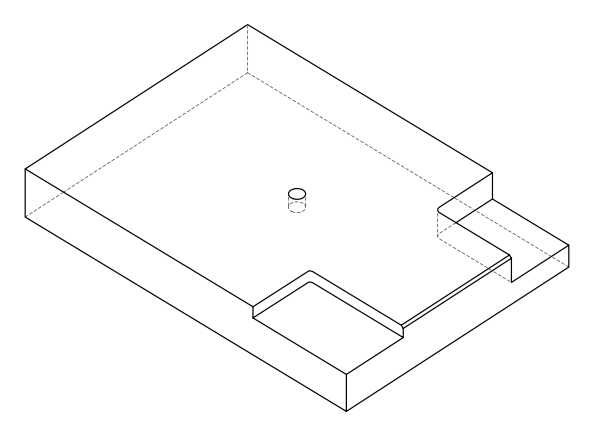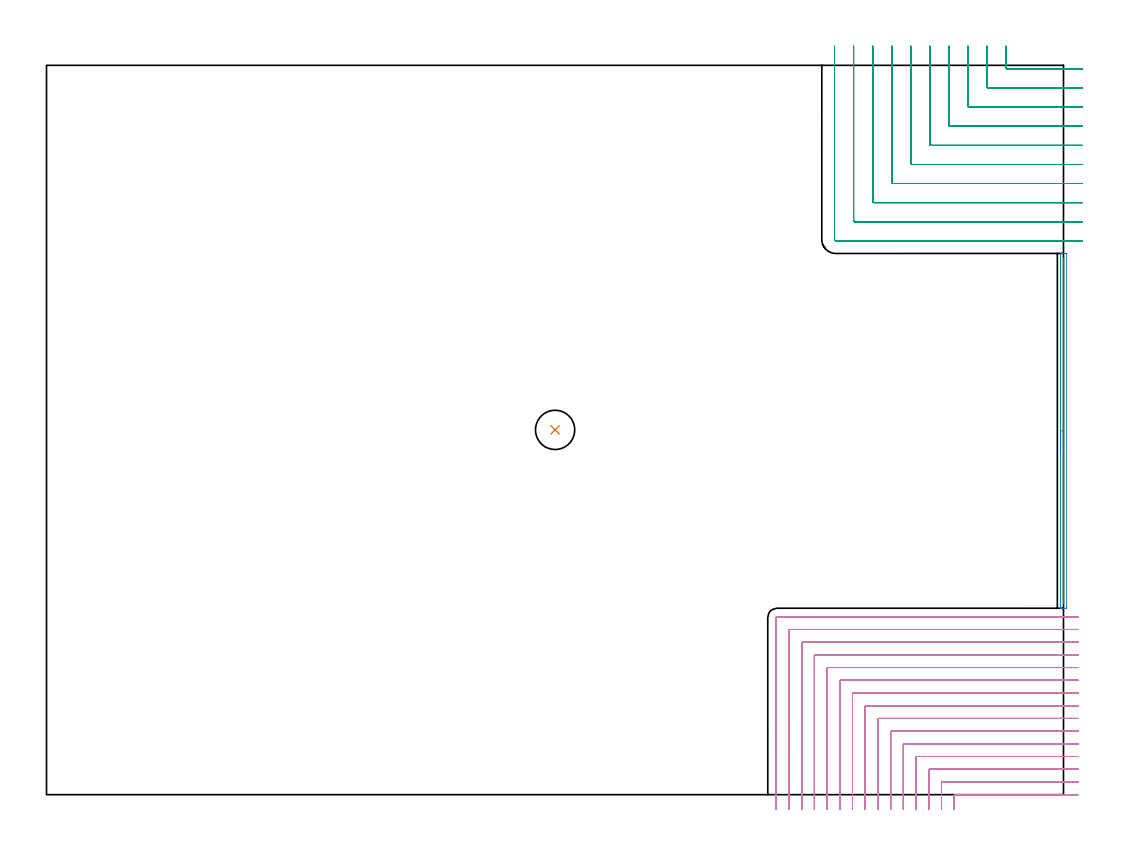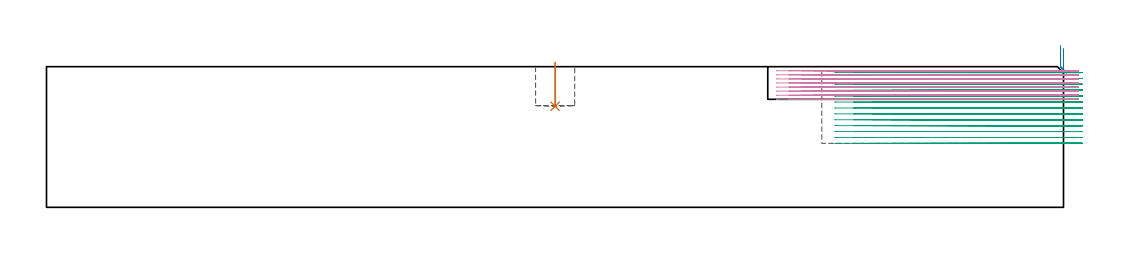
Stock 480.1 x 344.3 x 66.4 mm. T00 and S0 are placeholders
(PLAN: 4 operations, 3 tool changes, 78.7 min)
(1 INDEXABLE_INSERT_DRILL_BLIND_HOLE_FROM_SOLID | STEP1POCKET | NXT0302_008 | 0.08 min | 4958 mm3)
(2 AREA_MILL | FG_CHAMFER_SURFACE | UGT0205_001 | 2.81 min | 721 mm3)
(3 MILL_CORNER_NOTCH_RECTANGULAR | CORNER_NOTCH_RECTANGULAR | NXT0201_011 | Follow Part, ap 3, ae 75% | 36.73 min | 366467 mm3)
(4 MILL_CORNER_NOTCH_RECTANGULAR_1 | CORNER_NOTCH_RECTANGULAR_1 | UGT0201_007 | Follow Part, ap 2, ae 75% | 39.1 min | 189119 mm3)
(TOOL NXT0302_008 | Index. Insert Drill 18.5mm [880-D1850L25-05] | D18.5 PA176 FL93 Z2)
(TOOL UGT0205_001 | Chamfer Mill 20 x 3 x 45 deg. | D20 FL50 Z2)
(TOOL NXT0201_011 | ENDMILL 12mm [2P460-1200-NA 1630] | D12 FL38 Z6)
(TOOL UGT0201_007 | End Mill 8 mm | D8 FL19 Z4)
(OP 1 INDEXABLE_INSERT_DRILL_BLIND_HOLE_FROM_SOLID)
G17 G21 G94 G90
T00 M6
G54
G17 G0 G90 X240.1 Y172.2 S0 M3
G43 Z76.4 H1
G94 G81 G98 Z47.7 F250. R68.4
G80
M5
M2
(OP 2 AREA_MILL)
G17 G21 G94 G90
T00 M6
G54
G17 G0 G90 X478.7 Y161.75 S1061 M3
G43 Z76.4 H0
G94 G1 Y161.788 Z75.528 F250.
Y161.902 Z74.664
Y162.091 Z73.812
Y162.353 Z72.98
Y162.687 Z72.174
Y163.09 Z71.4
Y163.558 Z70.664
Y164.09 Z69.972
Y164.679 Z69.329
Y165.322 Z68.74
Y166.014 Z68.208
Y166.75 Z67.74
Y167.524 Z67.337
Y168.33 Z67.003
Y169.162 Z66.741
Y170.013 Z66.552
Y170.878 Z66.438
Y171.75 Z66.4
Y255.322
X478.703 Y255.49 Z66.388
X478.744 Y255.494 Z66.347
X479.146 Y255.5 Z65.954
X479.443 Z65.657
X480.15 Z64.945
X481.392 Z63.704
X481.591 Y255.498 Z63.505
X481.6 Y255.041 Z63.5
Y88.625
X481.599 Y88.459 Z63.501
X481.591 Y88.002 Z63.505
X481.392 Y88. Z63.705
X480.15 Z64.945
X479.146 Z65.954
X478.744 Y88.006 Z66.347
X478.703 Y88.01 Z66.388
X478.7 Y88.178 Z66.4
Y171.75
X480.114 Z64.986
X480.115 Y253.088 Z64.985
X480.116 Y253.121 Z64.984
X480.15 Y253.425 Z64.95
X480.183 Y253.088 Z64.917
X480.185 Y253.053 Z64.915
Y90.412
X480.183 Y90.379 Z64.917
X480.15 Y90.075 Z64.95
X480.117 Y90.412 Z64.983
X480.115 Y90.447 Z64.985
X480.114 Y171.75 Z64.986
Y172.622 Z65.024
Y173.486 Z65.138
Y174.338 Z65.327
Y175.17 Z65.589
Y175.976 Z65.923
Y176.75 Z66.326
Y177.486 Z66.794
Y178.178 Z67.325
Y178.821 Z67.915
Y179.41 Z68.558
Y179.941 Z69.25
Y180.41 Z69.986
Y180.813 Z70.76
Y181.147 Z71.566
Y181.409 Z72.398
Y181.598 Z73.249
Y181.712 Z74.114
Y181.75 Z74.986
G0 Z76.4
M5
M2
(OP 3 MILL_CORNER_NOTCH_RECTANGULAR)
G17 G21 G94 G90
T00 M6
G54
G17 G0 G90 X453. Y353.3 S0 M3
G43 Z76.4 H1
Z63.615
G94 G1 Y350.3 F250.
Y343.094 F500.
G3 X453.594 Y342.5 R0.6
G1 X486.1
X489.1 F250.
G0 Z76.4
X444. Y353.3
Z63.615
G1 Y350.3
Y334.094 F500.
G3 X444.594 Y333.5 R0.6
G1 X486.1
X489.1 F250.
G0 Z76.4
X435. Y353.3
Z63.615
G1 Y350.3
Y325.094 F500.
G3 X435.594 Y324.5 R0.6
G1 X486.1
X489.1 F250.
G0 Z76.4
X426. Y353.3
Z63.615
G1 Y350.3
Y316.095 F500.
G3 X426.595 Y315.5 R0.6
G1 X486.1
X489.1 F250.
G0 Z76.4
X417. Y353.3
Z63.615
G1 Y350.3
Y307.095 F500.
G3 X417.595 Y306.5 R0.6
G1 X486.1
X489.1 F250.
G0 Z76.4
X408. Y353.3
Z63.615
G1 Y350.3
Y298.095 F500.
G3 X408.595 Y297.5 R0.6
G1 X486.1
X489.1 F250.
G0 Z76.4
X399. Y353.3
Z63.615
G1 Y350.3
Y289.096 F500.
G3 X399.596 Y288.5 R0.6
G1 X486.1
X489.1 F250.
G0 Z76.4
X390. Y353.3
Z63.615
G1 Y350.3
Y280.096 F500.
G3 X390.596 Y279.5 R0.6
G1 X486.1
X489.1 F250.
G0 Z76.4
X381. Y353.3
Z63.615
G1 Y350.3
Y271.096 F500.
G3 X381.596 Y270.5 R0.6
G1 X486.1
X489.1 F250.
G0 Z76.4
X372. Y353.3
Z63.615
G1 Y350.3
Y262.096 F500.
G3 X372.596 Y261.5 R0.6
G1 X486.1
X489.1 F250.
G0 Z76.4
X453. Y353.3
Z60.831
G1 Y350.3
Y343.094 F500.
G3 X453.594 Y342.5 R0.6
G1 X486.1
X489.1 F250.
G0 Z76.4
X444. Y353.3
Z60.831
G1 Y350.3
Y334.094 F500.
G3 X444.594 Y333.5 R0.6
G1 X486.1
X489.1 F250.
G0 Z76.4
X435. Y353.3
Z60.831
G1 Y350.3
Y325.094 F500.
G3 X435.594 Y324.5 R0.6
G1 X486.1
X489.1 F250.
G0 Z76.4
X426. Y353.3
Z60.831
G1 Y350.3
Y316.095 F500.
G3 X426.595 Y315.5 R0.6
G1 X486.1
X489.1 F250.
G0 Z76.4
X417. Y353.3
Z60.831
G1 Y350.3
Y307.095 F500.
G3 X417.595 Y306.5 R0.6
G1 X486.1
X489.1 F250.
G0 Z76.4
X408. Y353.3
Z60.831
G1 Y350.3
Y298.095 F500.
G3 X408.595 Y297.5 R0.6
G1 X486.1
X489.1 F250.
G0 Z76.4
X399. Y353.3
Z60.831
G1 Y350.3
Y289.096 F500.
G3 X399.596 Y288.5 R0.6
G1 X486.1
X489.1 F250.
G0 Z76.4
X390. Y353.3
Z60.831
G1 Y350.3
Y280.096 F500.
G3 X390.596 Y279.5 R0.6
G1 X486.1
X489.1 F250.
G0 Z76.4
X381. Y353.3
Z60.831
G1 Y350.3
Y271.096 F500.
G3 X381.596 Y270.5 R0.6
G1 X486.1
X489.1 F250.
G0 Z76.4
X372. Y353.3
Z60.831
G1 Y350.3
Y262.096 F500.
G3 X372.596 Y261.5 R0.6
G1 X486.1
X489.1 F250.
G0 Z76.4
X453. Y353.3
Z58.046
G1 Y350.3
Y343.094 F500.
G3 X453.594 Y342.5 R0.6
G1 X486.1
X489.1 F250.
G0 Z76.4
X444. Y353.3
Z58.046
G1 Y350.3
Y334.094 F500.
G3 X444.594 Y333.5 R0.6
G1 X486.1
X489.1 F250.
G0 Z76.4
X435. Y353.3
Z58.046
G1 Y350.3
Y325.094 F500.
G3 X435.594 Y324.5 R0.6
G1 X486.1
X489.1 F250.
G0 Z76.4
X426. Y353.3
Z58.046
G1 Y350.3
Y316.095 F500.
G3 X426.595 Y315.5 R0.6
G1 X486.1
X489.1 F250.
G0 Z76.4
X417. Y353.3
Z58.046
G1 Y350.3
Y307.095 F500.
G3 X417.595 Y306.5 R0.6
G1 X486.1
X489.1 F250.
G0 Z76.4
X408. Y353.3
Z58.046
G1 Y350.3
Y298.095 F500.
G3 X408.595 Y297.5 R0.6
G1 X486.1
X489.1 F250.
G0 Z76.4
X399. Y353.3
Z58.046
G1 Y350.3
Y289.096 F500.
G3 X399.596 Y288.5 R0.6
G1 X486.1
X489.1 F250.
G0 Z76.4
X390. Y353.3
Z58.046
G1 Y350.3
Y280.096 F500.
G3 X390.596 Y279.5 R0.6
G1 X486.1
X489.1 F250.
G0 Z76.4
X381. Y353.3
Z58.046
G1 Y350.3
Y271.096 F500.
G3 X381.596 Y270.5 R0.6
G1 X486.1
X489.1 F250.
G0 Z76.4
X372. Y353.3
Z58.046
G1 Y350.3
Y262.096 F500.
G3 X372.596 Y261.5 R0.6
G1 X486.1
X489.1 F250.
G0 Z76.4
X453. Y353.3
Z55.261
G1 Y350.3
Y343.094 F500.
G3 X453.594 Y342.5 R0.6
G1 X486.1
X489.1 F250.
G0 Z76.4
X444. Y353.3
Z55.261
G1 Y350.3
Y334.094 F500.
G3 X444.594 Y333.5 R0.6
G1 X486.1
X489.1 F250.
G0 Z76.4
X435. Y353.3
Z55.261
G1 Y350.3
Y325.094 F500.
G3 X435.594 Y324.5 R0.6
G1 X486.1
X489.1 F250.
G0 Z76.4
X426. Y353.3
Z55.261
G1 Y350.3
Y316.095 F500.
G3 X426.595 Y315.5 R0.6
G1 X486.1
X489.1 F250.
G0 Z76.4
X417. Y353.3
Z55.261
G1 Y350.3
Y307.095 F500.
G3 X417.595 Y306.5 R0.6
G1 X486.1
X489.1 F250.
G0 Z76.4
X408. Y353.3
Z55.261
G1 Y350.3
Y298.095 F500.
G3 X408.595 Y297.5 R0.6
G1 X486.1
X489.1 F250.
G0 Z76.4
X399. Y353.3
Z55.261
G1 Y350.3
Y289.096 F500.
G3 X399.596 Y288.5 R0.6
G1 X486.1
X489.1 F250.
G0 Z76.4
X390. Y353.3
Z55.261
G1 Y350.3
Y280.096 F500.
G3 X390.596 Y279.5 R0.6
G1 X486.1
X489.1 F250.
G0 Z76.4
X381. Y353.3
Z55.261
G1 Y350.3
Y271.096 F500.
G3 X381.596 Y270.5 R0.6
G1 X486.1
X489.1 F250.
G0 Z76.4
X372. Y353.3
Z55.261
G1 Y350.3
Y262.096 F500.
G3 X372.596 Y261.5 R0.6
G1 X486.1
X489.1 F250.
G0 Z76.4
X453. Y353.3
Z52.477
G1 Y350.3
Y343.094 F500.
G3 X453.594 Y342.5 R0.6
G1 X486.1
X489.1 F250.
G0 Z76.4
X444. Y353.3
Z52.477
G1 Y350.3
Y334.094 F500.
G3 X444.594 Y333.5 R0.6
G1 X486.1
X489.1 F250.
G0 Z76.4
X435. Y353.3
Z52.477
G1 Y350.3
Y325.094 F500.
G3 X435.594 Y324.5 R0.6
G1 X486.1
X489.1 F250.
G0 Z76.4
X426. Y353.3
Z52.477
G1 Y350.3
Y316.095 F500.
G3 X426.595 Y315.5 R0.6
G1 X486.1
X489.1 F250.
G0 Z76.4
X417. Y353.3
Z52.477
G1 Y350.3
Y307.095 F500.
G3 X417.595 Y306.5 R0.6
G1 X486.1
X489.1 F250.
G0 Z76.4
X408. Y353.3
Z52.477
G1 Y350.3
Y298.095 F500.
G3 X408.595 Y297.5 R0.6
G1 X486.1
X489.1 F250.
G0 Z76.4
X399. Y353.3
Z52.477
G1 Y350.3
Y289.096 F500.
G3 X399.596 Y288.5 R0.6
G1 X486.1
X489.1 F250.
G0 Z76.4
X390. Y353.3
Z52.477
G1 Y350.3
Y280.096 F500.
G3 X390.596 Y279.5 R0.6
G1 X486.1
X489.1 F250.
G0 Z76.4
X381. Y353.3
Z52.477
G1 Y350.3
Y271.096 F500.
G3 X381.596 Y270.5 R0.6
G1 X486.1
X489.1 F250.
G0 Z76.4
X372. Y353.3
Z52.477
G1 Y350.3
Y262.096 F500.
G3 X372.596 Y261.5 R0.6
G1 X486.1
X489.1 F250.
G0 Z76.4
X453. Y353.3
Z49.692
G1 Y350.3
Y343.094 F500.
G3 X453.594 Y342.5 R0.6
G1 X486.1
X489.1 F250.
G0 Z76.4
X444. Y353.3
Z49.692
G1 Y350.3
Y334.094 F500.
G3 X444.594 Y333.5 R0.6
G1 X486.1
X489.1 F250.
G0 Z76.4
X435. Y353.3
Z49.692
G1 Y350.3
Y325.094 F500.
G3 X435.594 Y324.5 R0.6
G1 X486.1
X489.1 F250.
G0 Z76.4
X426. Y353.3
Z49.692
G1 Y350.3
Y316.095 F500.
G3 X426.595 Y315.5 R0.6
G1 X486.1
X489.1 F250.
G0 Z76.4
X417. Y353.3
Z49.692
G1 Y350.3
Y307.095 F500.
G3 X417.595 Y306.5 R0.6
G1 X486.1
X489.1 F250.
G0 Z76.4
X408. Y353.3
Z49.692
G1 Y350.3
Y298.095 F500.
G3 X408.595 Y297.5 R0.6
G1 X486.1
X489.1 F250.
G0 Z76.4
X399. Y353.3
Z49.692
G1 Y350.3
Y289.096 F500.
G3 X399.596 Y288.5 R0.6
G1 X486.1
X489.1 F250.
G0 Z76.4
X390. Y353.3
Z49.692
G1 Y350.3
Y280.096 F500.
G3 X390.596 Y279.5 R0.6
G1 X486.1
X489.1 F250.
G0 Z76.4
X381. Y353.3
Z49.692
G1 Y350.3
Y271.096 F500.
G3 X381.596 Y270.5 R0.6
G1 X486.1
X489.1 F250.
G0 Z76.4
X372. Y353.3
Z49.692
G1 Y350.3
Y262.096 F500.
G3 X372.596 Y261.5 R0.6
G1 X486.1
X489.1 F250.
G0 Z76.4
X453. Y353.3
Z46.908
G1 Y350.3
Y343.094 F500.
G3 X453.594 Y342.5 R0.6
G1 X486.1
X489.1 F250.
G0 Z76.4
X444. Y353.3
Z46.908
G1 Y350.3
Y334.094 F500.
G3 X444.594 Y333.5 R0.6
G1 X486.1
X489.1 F250.
G0 Z76.4
X435. Y353.3
Z46.908
G1 Y350.3
Y325.094 F500.
G3 X435.594 Y324.5 R0.6
G1 X486.1
X489.1 F250.
G0 Z76.4
X426. Y353.3
Z46.908
G1 Y350.3
Y316.095 F500.
G3 X426.595 Y315.5 R0.6
G1 X486.1
X489.1 F250.
G0 Z76.4
X417. Y353.3
Z46.908
G1 Y350.3
Y307.095 F500.
G3 X417.595 Y306.5 R0.6
G1 X486.1
X489.1 F250.
G0 Z76.4
X408. Y353.3
Z46.908
G1 Y350.3
Y298.095 F500.
G3 X408.595 Y297.5 R0.6
G1 X486.1
X489.1 F250.
G0 Z76.4
X399. Y353.3
Z46.908
G1 Y350.3
Y289.096 F500.
G3 X399.596 Y288.5 R0.6
G1 X486.1
X489.1 F250.
G0 Z76.4
X390. Y353.3
Z46.908
G1 Y350.3
Y280.096 F500.
G3 X390.596 Y279.5 R0.6
G1 X486.1
X489.1 F250.
G0 Z76.4
X381. Y353.3
Z46.908
G1 Y350.3
Y271.096 F500.
G3 X381.596 Y270.5 R0.6
G1 X486.1
X489.1 F250.
G0 Z76.4
X372. Y353.3
Z46.908
G1 Y350.3
Y262.096 F500.
G3 X372.596 Y261.5 R0.6
G1 X486.1
X489.1 F250.
G0 Z76.4
X453. Y353.3
Z44.123
G1 Y350.3
Y343.094 F500.
G3 X453.594 Y342.5 R0.6
G1 X486.1
X489.1 F250.
G0 Z76.4
X444. Y353.3
Z44.123
G1 Y350.3
Y334.094 F500.
G3 X444.594 Y333.5 R0.6
G1 X486.1
X489.1 F250.
G0 Z76.4
X435. Y353.3
Z44.123
G1 Y350.3
Y325.094 F500.
G3 X435.594 Y324.5 R0.6
G1 X486.1
X489.1 F250.
G0 Z76.4
X426. Y353.3
Z44.123
G1 Y350.3
Y316.095 F500.
G3 X426.595 Y315.5 R0.6
G1 X486.1
X489.1 F250.
G0 Z76.4
X417. Y353.3
Z44.123
G1 Y350.3
Y307.095 F500.
G3 X417.595 Y306.5 R0.6
G1 X486.1
X489.1 F250.
G0 Z76.4
X408. Y353.3
Z44.123
G1 Y350.3
Y298.095 F500.
G3 X408.595 Y297.5 R0.6
G1 X486.1
X489.1 F250.
G0 Z76.4
X399. Y353.3
Z44.123
G1 Y350.3
Y289.096 F500.
G3 X399.596 Y288.5 R0.6
G1 X486.1
X489.1 F250.
G0 Z76.4
X390. Y353.3
Z44.123
G1 Y350.3
Y280.096 F500.
G3 X390.596 Y279.5 R0.6
G1 X486.1
X489.1 F250.
G0 Z76.4
X381. Y353.3
Z44.123
G1 Y350.3
Y271.096 F500.
G3 X381.596 Y270.5 R0.6
G1 X486.1
X489.1 F250.
G0 Z76.4
X372. Y353.3
Z44.123
G1 Y350.3
Y262.096 F500.
G3 X372.596 Y261.5 R0.6
G1 X486.1
X489.1 F250.
G0 Z76.4
X453. Y353.3
Z41.338
G1 Y350.3
Y343.094 F500.
G3 X453.594 Y342.5 R0.6
G1 X486.1
X489.1 F250.
G0 Z76.4
X444. Y353.3
Z41.338
G1 Y350.3
Y334.094 F500.
G3 X444.594 Y333.5 R0.6
G1 X486.1
X489.1 F250.
G0 Z76.4
X435. Y353.3
Z41.338
G1 Y350.3
Y325.094 F500.
G3 X435.594 Y324.5 R0.6
G1 X486.1
X489.1 F250.
G0 Z76.4
X426. Y353.3
Z41.338
G1 Y350.3
Y316.095 F500.
G3 X426.595 Y315.5 R0.6
G1 X486.1
X489.1 F250.
G0 Z76.4
X417. Y353.3
Z41.338
G1 Y350.3
Y307.095 F500.
G3 X417.595 Y306.5 R0.6
G1 X486.1
X489.1 F250.
G0 Z76.4
X408. Y353.3
Z41.338
G1 Y350.3
Y298.095 F500.
G3 X408.595 Y297.5 R0.6
G1 X486.1
X489.1 F250.
G0 Z76.4
X399. Y353.3
Z41.338
G1 Y350.3
Y289.096 F500.
G3 X399.596 Y288.5 R0.6
G1 X486.1
X489.1 F250.
G0 Z76.4
X390. Y353.3
Z41.338
G1 Y350.3
Y280.096 F500.
G3 X390.596 Y279.5 R0.6
G1 X486.1
X489.1 F250.
G0 Z76.4
X381. Y353.3
Z41.338
G1 Y350.3
Y271.096 F500.
G3 X381.596 Y270.5 R0.6
G1 X486.1
X489.1 F250.
G0 Z76.4
X372. Y353.3
Z41.338
G1 Y350.3
Y262.096 F500.
G3 X372.596 Y261.5 R0.6
G1 X486.1
X489.1 F250.
G0 Z76.4
X453. Y353.3
Z38.554
G1 Y350.3
Y343.094 F500.
G3 X453.594 Y342.5 R0.6
G1 X486.1
X489.1 F250.
G0 Z76.4
X444. Y353.3
Z38.554
G1 Y350.3
Y334.094 F500.
G3 X444.594 Y333.5 R0.6
G1 X486.1
X489.1 F250.
G0 Z76.4
X435. Y353.3
Z38.554
G1 Y350.3
Y325.094 F500.
G3 X435.594 Y324.5 R0.6
G1 X486.1
X489.1 F250.
G0 Z76.4
X426. Y353.3
Z38.554
G1 Y350.3
Y316.095 F500.
G3 X426.595 Y315.5 R0.6
G1 X486.1
X489.1 F250.
G0 Z76.4
X417. Y353.3
Z38.554
G1 Y350.3
Y307.095 F500.
G3 X417.595 Y306.5 R0.6
G1 X486.1
X489.1 F250.
G0 Z76.4
X408. Y353.3
Z38.554
G1 Y350.3
Y298.095 F500.
G3 X408.595 Y297.5 R0.6
G1 X486.1
X489.1 F250.
G0 Z76.4
X399. Y353.3
Z38.554
G1 Y350.3
Y289.096 F500.
G3 X399.596 Y288.5 R0.6
G1 X486.1
X489.1 F250.
G0 Z76.4
X390. Y353.3
Z38.554
G1 Y350.3
Y280.096 F500.
G3 X390.596 Y279.5 R0.6
G1 X486.1
X489.1 F250.
G0 Z76.4
X381. Y353.3
Z38.554
G1 Y350.3
Y271.096 F500.
G3 X381.596 Y270.5 R0.6
G1 X486.1
X489.1 F250.
G0 Z76.4
X372. Y353.3
Z38.554
G1 Y350.3
Y262.096 F500.
G3 X372.596 Y261.5 R0.6
G1 X486.1
X489.1 F250.
G0 Z76.4
X453. Y353.3
Z35.769
G1 Y350.3
Y343.094 F500.
G3 X453.594 Y342.5 R0.6
G1 X486.1
X489.1 F250.
G0 Z76.4
X444. Y353.3
Z35.769
G1 Y350.3
Y334.094 F500.
G3 X444.594 Y333.5 R0.6
G1 X486.1
X489.1 F250.
G0 Z76.4
X435. Y353.3
Z35.769
G1 Y350.3
Y325.094 F500.
G3 X435.594 Y324.5 R0.6
G1 X486.1
X489.1 F250.
G0 Z76.4
X426. Y353.3
Z35.769
G1 Y350.3
Y316.095 F500.
G3 X426.595 Y315.5 R0.6
G1 X486.1
X489.1 F250.
G0 Z76.4
X417. Y353.3
Z35.769
G1 Y350.3
Y307.095 F500.
G3 X417.595 Y306.5 R0.6
G1 X486.1
X489.1 F250.
G0 Z76.4
X408. Y353.3
Z35.769
G1 Y350.3
Y298.095 F500.
G3 X408.595 Y297.5 R0.6
G1 X486.1
X489.1 F250.
G0 Z76.4
X399. Y353.3
Z35.769
G1 Y350.3
Y289.096 F500.
G3 X399.596 Y288.5 R0.6
G1 X486.1
X489.1 F250.
G0 Z76.4
X390. Y353.3
Z35.769
G1 Y350.3
Y280.096 F500.
G3 X390.596 Y279.5 R0.6
G1 X486.1
X489.1 F250.
G0 Z76.4
X381. Y353.3
Z35.769
G1 Y350.3
Y271.096 F500.
G3 X381.596 Y270.5 R0.6
G1 X486.1
X489.1 F250.
G0 Z76.4
X372. Y353.3
Z35.769
G1 Y350.3
Y262.096 F500.
G3 X372.596 Y261.5 R0.6
G1 X486.1
X489.1 F250.
G0 Z76.4
X453. Y353.3
Z32.985
G1 Y350.3
Y343.094 F500.
G3 X453.594 Y342.5 R0.6
G1 X486.1
X489.1 F250.
G0 Z76.4
X444. Y353.3
Z32.985
G1 Y350.3
Y334.094 F500.
G3 X444.594 Y333.5 R0.6
G1 X486.1
X489.1 F250.
G0 Z76.4
X435. Y353.3
Z32.985
G1 Y350.3
Y325.094 F500.
G3 X435.594 Y324.5 R0.6
G1 X486.1
X489.1 F250.
G0 Z76.4
X426. Y353.3
Z32.985
G1 Y350.3
Y316.095 F500.
G3 X426.595 Y315.5 R0.6
G1 X486.1
X489.1 F250.
G0 Z76.4
X417. Y353.3
Z32.985
G1 Y350.3
Y307.095 F500.
G3 X417.595 Y306.5 R0.6
G1 X486.1
X489.1 F250.
G0 Z76.4
X408. Y353.3
Z32.985
G1 Y350.3
Y298.095 F500.
G3 X408.595 Y297.5 R0.6
G1 X486.1
X489.1 F250.
G0 Z76.4
X399. Y353.3
Z32.985
G1 Y350.3
Y289.096 F500.
G3 X399.596 Y288.5 R0.6
G1 X486.1
X489.1 F250.
G0 Z76.4
X390. Y353.3
Z32.985
G1 Y350.3
Y280.096 F500.
G3 X390.596 Y279.5 R0.6
G1 X486.1
X489.1 F250.
G0 Z76.4
X381. Y353.3
Z32.985
G1 Y350.3
Y271.096 F500.
G3 X381.596 Y270.5 R0.6
G1 X486.1
X489.1 F250.
G0 Z76.4
X372. Y353.3
Z32.985
G1 Y350.3
Y262.096 F500.
G3 X372.596 Y261.5 R0.6
G1 X486.1
X489.1 F250.
G0 Z76.4
X453. Y353.3
Z30.2
G1 Y350.3
Y343.094 F500.
G3 X453.594 Y342.5 R0.6
G1 X486.1
X489.1 F250.
G0 Z76.4
X444. Y353.3
Z30.2
G1 Y350.3
Y334.094 F500.
G3 X444.594 Y333.5 R0.6
G1 X486.1
X489.1 F250.
G0 Z76.4
X435. Y353.3
Z30.2
G1 Y350.3
Y325.094 F500.
G3 X435.594 Y324.5 R0.6
G1 X486.1
X489.1 F250.
G0 Z76.4
X426. Y353.3
Z30.2
G1 Y350.3
Y316.095 F500.
G3 X426.595 Y315.5 R0.6
G1 X486.1
X489.1 F250.
G0 Z76.4
X417. Y353.3
Z30.2
G1 Y350.3
Y307.095 F500.
G3 X417.595 Y306.5 R0.6
G1 X486.1
X489.1 F250.
G0 Z76.4
X408. Y353.3
Z30.2
G1 Y350.3
Y298.095 F500.
G3 X408.595 Y297.5 R0.6
G1 X486.1
X489.1 F250.
G0 Z76.4
X399. Y353.3
Z30.2
G1 Y350.3
Y289.096 F500.
G3 X399.596 Y288.5 R0.6
G1 X486.1
X489.1 F250.
G0 Z76.4
X390. Y353.3
Z30.2
G1 Y350.3
Y280.096 F500.
G3 X390.596 Y279.5 R0.6
G1 X486.1
X489.1 F250.
G0 Z76.4
X381. Y353.3
Z30.2
G1 Y350.3
Y271.096 F500.
G3 X381.596 Y270.5 R0.6
G1 X486.1
X489.1 F250.
G0 Z76.4
X372. Y353.3
Z30.2
G1 Y350.3
Y262.096 F500.
G3 X372.596 Y261.5 R0.6
G1 X486.1
X489.1 F250.
G0 Z76.4
M5
M2
(OP 4 MILL_CORNER_NOTCH_RECTANGULAR_1)
G17 G21 G94 G90
T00 M6
G54
G17 G0 G90 X487.1 Y0. S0 M3
G43 Z76.4 H0
Z64.475
G94 G1 X484.1 F250.
X428.894 F500.
G3 X428.5 Y-0.394 R0.4
G1 Y-4.
Y-7. F250.
G0 Z76.4
X487.1 Y6.
Z64.475
G1 X484.1
X422.894 F500.
G3 X422.5 Y5.606 R0.4
G1 Y-4.
Y-7. F250.
G0 Z76.4
X487.1 Y12.
Z64.475
G1 X484.1
X416.894 F500.
G3 X416.5 Y11.606 R0.4
G1 Y-4.
Y-7. F250.
G0 Z76.4
X487.1 Y18.
Z64.475
G1 X484.1
X410.895 F500.
G3 X410.5 Y17.605 R0.4
G1 Y-4.
Y-7. F250.
G0 Z76.4
X487.1 Y24.
Z64.475
G1 X484.1
X404.895 F500.
G3 X404.5 Y23.605 R0.4
G1 Y-4.
Y-7. F250.
G0 Z76.4
X487.1 Y30.
Z64.475
G1 X484.1
X398.895 F500.
G3 X398.5 Y29.605 R0.4
G1 Y-4.
Y-7. F250.
G0 Z76.4
X487.1 Y36.
Z64.475
G1 X484.1
X392.895 F500.
G3 X392.5 Y35.605 R0.4
G1 Y-4.
Y-7. F250.
G0 Z76.4
X487.1 Y42.
Z64.475
G1 X484.1
X386.895 F500.
G3 X386.5 Y41.605 R0.4
G1 Y-4.
Y-7. F250.
G0 Z76.4
X487.1 Y48.
Z64.475
G1 X484.1
X380.896 F500.
G3 X380.5 Y47.604 R0.4
G1 Y-4.
Y-7. F250.
G0 Z76.4
X487.1 Y54.
Z64.475
G1 X484.1
X374.896 F500.
G3 X374.5 Y53.604 R0.4
G1 Y-4.
Y-7. F250.
G0 Z76.4
X487.1 Y60.
Z64.475
G1 X484.1
X368.896 F500.
G3 X368.5 Y59.604 R0.4
G1 Y-4.
Y-7. F250.
G0 Z76.4
X487.1 Y66.
Z64.475
G1 X484.1
X362.896 F500.
G3 X362.5 Y65.604 R0.4
G1 Y-4.
Y-7. F250.
G0 Z76.4
X487.1 Y72.
Z64.475
G1 X484.1
X356.896 F500.
G3 X356.5 Y71.604 R0.4
G1 Y-4.
Y-7. F250.
G0 Z76.4
X487.1 Y78.
Z64.475
G1 X484.1
X350.897 F500.
G3 X350.5 Y77.603 R0.4
G1 Y-4.
Y-7. F250.
G0 Z76.4
X487.1 Y84.
Z64.475
G1 X484.1
X344.897 F500.
G3 X344.5 Y83.603 R0.4
G1 Y-4.
Y-7. F250.
G0 Z76.4
X487.1 Y0.
Z62.55
G1 X484.1
X428.894 F500.
G3 X428.5 Y-0.394 R0.4
G1 Y-4.
Y-7. F250.
G0 Z76.4
X487.1 Y6.
Z62.55
G1 X484.1
X422.894 F500.
G3 X422.5 Y5.606 R0.4
G1 Y-4.
Y-7. F250.
G0 Z76.4
X487.1 Y12.
Z62.55
G1 X484.1
X416.894 F500.
G3 X416.5 Y11.606 R0.4
G1 Y-4.
Y-7. F250.
G0 Z76.4
X487.1 Y18.
Z62.55
G1 X484.1
X410.895 F500.
G3 X410.5 Y17.605 R0.4
G1 Y-4.
Y-7. F250.
G0 Z76.4
X487.1 Y24.
Z62.55
G1 X484.1
X404.895 F500.
G3 X404.5 Y23.605 R0.4
G1 Y-4.
Y-7. F250.
G0 Z76.4
X487.1 Y30.
Z62.55
G1 X484.1
X398.895 F500.
G3 X398.5 Y29.605 R0.4
G1 Y-4.
Y-7. F250.
G0 Z76.4
X487.1 Y36.
Z62.55
G1 X484.1
X392.895 F500.
G3 X392.5 Y35.605 R0.4
G1 Y-4.
Y-7. F250.
G0 Z76.4
X487.1 Y42.
Z62.55
G1 X484.1
X386.896 F500.
G3 X386.5 Y41.604 R0.4
G1 Y-4.
Y-7. F250.
G0 Z76.4
X487.1 Y48.
Z62.55
G1 X484.1
X380.896 F500.
G3 X380.5 Y47.604 R0.4
G1 Y-4.
Y-7. F250.
G0 Z76.4
X487.1 Y54.
Z62.55
G1 X484.1
X374.896 F500.
G3 X374.5 Y53.604 R0.4
G1 Y-4.
Y-7. F250.
G0 Z76.4
X487.1 Y60.
Z62.55
G1 X484.1
X368.896 F500.
G3 X368.5 Y59.604 R0.4
G1 Y-4.
Y-7. F250.
G0 Z76.4
X487.1 Y66.
Z62.55
G1 X484.1
X362.896 F500.
G3 X362.5 Y65.604 R0.4
G1 Y-4.
Y-7. F250.
G0 Z76.4
X487.1 Y72.
Z62.55
G1 X484.1
X356.897 F500.
G3 X356.5 Y71.603 R0.4
G1 Y-4.
Y-7. F250.
G0 Z76.4
X487.1 Y78.
Z62.55
G1 X484.1
X350.897 F500.
G3 X350.5 Y77.603 R0.4
G1 Y-4.
Y-7. F250.
G0 Z76.4
X487.1 Y84.
Z62.55
G1 X484.1
X344.897 F500.
G3 X344.5 Y83.603 R0.4
G1 Y-4.
Y-7. F250.
G0 Z76.4
X487.1 Y0.
Z60.625
G1 X484.1
X428.894 F500.
G3 X428.5 Y-0.394 R0.4
G1 Y-4.
Y-7. F250.
G0 Z76.4
X487.1 Y6.
Z60.625
G1 X484.1
X422.894 F500.
G3 X422.5 Y5.606 R0.4
G1 Y-4.
Y-7. F250.
G0 Z76.4
X487.1 Y12.
Z60.625
G1 X484.1
X416.894 F500.
G3 X416.5 Y11.606 R0.4
G1 Y-4.
Y-7. F250.
G0 Z76.4
X487.1 Y18.
Z60.625
G1 X484.1
X410.895 F500.
G3 X410.5 Y17.605 R0.4
G1 Y-4.
Y-7. F250.
G0 Z76.4
X487.1 Y24.
Z60.625
G1 X484.1
X404.895 F500.
G3 X404.5 Y23.605 R0.4
G1 Y-4.
Y-7. F250.
G0 Z76.4
X487.1 Y30.
Z60.625
G1 X484.1
X398.895 F500.
G3 X398.5 Y29.605 R0.4
G1 Y-4.
Y-7. F250.
G0 Z76.4
X487.1 Y36.
Z60.625
G1 X484.1
X392.895 F500.
G3 X392.5 Y35.605 R0.4
G1 Y-4.
Y-7. F250.
G0 Z76.4
X487.1 Y42.
Z60.625
G1 X484.1
X386.896 F500.
G3 X386.5 Y41.604 R0.4
G1 Y-4.
Y-7. F250.
G0 Z76.4
X487.1 Y48.
Z60.625
G1 X484.1
X380.896 F500.
G3 X380.5 Y47.604 R0.4
G1 Y-4.
Y-7. F250.
G0 Z76.4
X487.1 Y54.
Z60.625
G1 X484.1
X374.896 F500.
G3 X374.5 Y53.604 R0.4
G1 Y-4.
Y-7. F250.
G0 Z76.4
X487.1 Y60.
Z60.625
G1 X484.1
X368.896 F500.
G3 X368.5 Y59.604 R0.4
G1 Y-4.
Y-7. F250.
G0 Z76.4
X487.1 Y66.
Z60.625
G1 X484.1
X362.896 F500.
G3 X362.5 Y65.604 R0.4
G1 Y-4.
Y-7. F250.
G0 Z76.4
X487.1 Y72.
Z60.625
G1 X484.1
X356.897 F500.
G3 X356.5 Y71.603 R0.4
G1 Y-4.
Y-7. F250.
G0 Z76.4
X487.1 Y78.
Z60.625
G1 X484.1
X350.897 F500.
G3 X350.5 Y77.603 R0.4
G1 Y-4.
Y-7. F250.
G0 Z76.4
X487.1 Y84.
Z60.625
G1 X484.1
X344.897 F500.
G3 X344.5 Y83.603 R0.4
G1 Y-4.
Y-7. F250.
G0 Z76.4
X487.1 Y0.
Z58.7
G1 X484.1
X428.894 F500.
G3 X428.5 Y-0.394 R0.4
G1 Y-4.
Y-7. F250.
G0 Z76.4
X487.1 Y6.
Z58.7
G1 X484.1
X422.894 F500.
G3 X422.5 Y5.606 R0.4
G1 Y-4.
Y-7. F250.
G0 Z76.4
X487.1 Y12.
Z58.7
G1 X484.1
X416.894 F500.
G3 X416.5 Y11.606 R0.4
G1 Y-4.
Y-7. F250.
G0 Z76.4
X487.1 Y18.
Z58.7
G1 X484.1
X410.895 F500.
G3 X410.5 Y17.605 R0.4
G1 Y-4.
Y-7. F250.
G0 Z76.4
X487.1 Y24.
Z58.7
G1 X484.1
X404.895 F500.
G3 X404.5 Y23.605 R0.4
G1 Y-4.
Y-7. F250.
G0 Z76.4
X487.1 Y30.
Z58.7
G1 X484.1
X398.895 F500.
G3 X398.5 Y29.605 R0.4
G1 Y-4.
Y-7. F250.
G0 Z76.4
X487.1 Y36.
Z58.7
G1 X484.1
X392.895 F500.
G3 X392.5 Y35.605 R0.4
G1 Y-4.
Y-7. F250.
G0 Z76.4
X487.1 Y42.
Z58.7
G1 X484.1
X386.896 F500.
G3 X386.5 Y41.604 R0.4
G1 Y-4.
Y-7. F250.
G0 Z76.4
X487.1 Y48.
Z58.7
G1 X484.1
X380.896 F500.
G3 X380.5 Y47.604 R0.4
G1 Y-4.
Y-7. F250.
G0 Z76.4
X487.1 Y54.
Z58.7
G1 X484.1
X374.896 F500.
G3 X374.5 Y53.604 R0.4
G1 Y-4.
Y-7. F250.
G0 Z76.4
X487.1 Y60.
Z58.7
G1 X484.1
X368.896 F500.
G3 X368.5 Y59.604 R0.4
G1 Y-4.
Y-7. F250.
G0 Z76.4
X487.1 Y66.
Z58.7
G1 X484.1
X362.896 F500.
G3 X362.5 Y65.604 R0.4
G1 Y-4.
Y-7. F250.
G0 Z76.4
X487.1 Y72.
Z58.7
G1 X484.1
X356.897 F500.
G3 X356.5 Y71.603 R0.4
G1 Y-4.
Y-7. F250.
G0 Z76.4
X487.1 Y78.
Z58.7
G1 X484.1
X350.897 F500.
G3 X350.5 Y77.603 R0.4
G1 Y-4.
Y-7. F250.
G0 Z76.4
X487.1 Y84.
Z58.7
G1 X484.1
X344.897 F500.
G3 X344.5 Y83.603 R0.4
G1 Y-4.
Y-7. F250.
G0 Z76.4
X487.1 Y0.
Z56.775
G1 X484.1
X428.894 F500.
G3 X428.5 Y-0.394 R0.4
G1 Y-4.
Y-7. F250.
G0 Z76.4
X487.1 Y6.
Z56.775
G1 X484.1
X422.894 F500.
G3 X422.5 Y5.606 R0.4
G1 Y-4.
Y-7. F250.
G0 Z76.4
X487.1 Y12.
Z56.775
G1 X484.1
X416.894 F500.
G3 X416.5 Y11.606 R0.4
G1 Y-4.
Y-7. F250.
G0 Z76.4
X487.1 Y18.
Z56.775
G1 X484.1
X410.895 F500.
G3 X410.5 Y17.605 R0.4
G1 Y-4.
Y-7. F250.
G0 Z76.4
X487.1 Y24.
Z56.775
G1 X484.1
X404.895 F500.
G3 X404.5 Y23.605 R0.4
G1 Y-4.
Y-7. F250.
G0 Z76.4
X487.1 Y30.
Z56.775
G1 X484.1
X398.895 F500.
G3 X398.5 Y29.605 R0.4
G1 Y-4.
Y-7. F250.
G0 Z76.4
X487.1 Y36.
Z56.775
G1 X484.1
X392.895 F500.
G3 X392.5 Y35.605 R0.4
G1 Y-4.
Y-7. F250.
G0 Z76.4
X487.1 Y42.
Z56.775
G1 X484.1
X386.896 F500.
G3 X386.5 Y41.604 R0.4
G1 Y-4.
Y-7. F250.
G0 Z76.4
X487.1 Y48.
Z56.775
G1 X484.1
X380.896 F500.
G3 X380.5 Y47.604 R0.4
G1 Y-4.
Y-7. F250.
G0 Z76.4
X487.1 Y54.
Z56.775
G1 X484.1
X374.896 F500.
G3 X374.5 Y53.604 R0.4
G1 Y-4.
Y-7. F250.
G0 Z76.4
X487.1 Y60.
Z56.775
G1 X484.1
X368.896 F500.
G3 X368.5 Y59.604 R0.4
G1 Y-4.
Y-7. F250.
G0 Z76.4
X487.1 Y66.
Z56.775
G1 X484.1
X362.896 F500.
G3 X362.5 Y65.604 R0.4
G1 Y-4.
Y-7. F250.
G0 Z76.4
X487.1 Y72.
Z56.775
G1 X484.1
X356.897 F500.
G3 X356.5 Y71.603 R0.4
G1 Y-4.
Y-7. F250.
G0 Z76.4
X487.1 Y78.
Z56.775
G1 X484.1
X350.897 F500.
G3 X350.5 Y77.603 R0.4
G1 Y-4.
Y-7. F250.
G0 Z76.4
X487.1 Y84.
Z56.775
G1 X484.1
X344.897 F500.
G3 X344.5 Y83.603 R0.4
G1 Y-4.
Y-7. F250.
G0 Z76.4
X487.1 Y0.
Z54.85
G1 X484.1
X428.894 F500.
G3 X428.5 Y-0.394 R0.4
G1 Y-4.
Y-7. F250.
G0 Z76.4
X487.1 Y6.
Z54.85
G1 X484.1
X422.894 F500.
G3 X422.5 Y5.606 R0.4
G1 Y-4.
Y-7. F250.
G0 Z76.4
X487.1 Y12.
Z54.85
G1 X484.1
X416.894 F500.
G3 X416.5 Y11.606 R0.4
G1 Y-4.
Y-7. F250.
G0 Z76.4
X487.1 Y18.
Z54.85
G1 X484.1
X410.895 F500.
G3 X410.5 Y17.605 R0.4
G1 Y-4.
Y-7. F250.
G0 Z76.4
X487.1 Y24.
Z54.85
G1 X484.1
X404.895 F500.
G3 X404.5 Y23.605 R0.4
G1 Y-4.
Y-7. F250.
G0 Z76.4
X487.1 Y30.
Z54.85
G1 X484.1
X398.895 F500.
G3 X398.5 Y29.605 R0.4
G1 Y-4.
Y-7. F250.
G0 Z76.4
X487.1 Y36.
Z54.85
G1 X484.1
X392.895 F500.
G3 X392.5 Y35.605 R0.4
G1 Y-4.
Y-7. F250.
G0 Z76.4
X487.1 Y42.
Z54.85
G1 X484.1
X386.896 F500.
G3 X386.5 Y41.604 R0.4
G1 Y-4.
Y-7. F250.
G0 Z76.4
X487.1 Y48.
Z54.85
G1 X484.1
X380.896 F500.
G3 X380.5 Y47.604 R0.4
G1 Y-4.
Y-7. F250.
G0 Z76.4
X487.1 Y54.
Z54.85
G1 X484.1
X374.896 F500.
G3 X374.5 Y53.604 R0.4
G1 Y-4.
Y-7. F250.
G0 Z76.4
X487.1 Y60.
Z54.85
G1 X484.1
X368.896 F500.
G3 X368.5 Y59.604 R0.4
G1 Y-4.
Y-7. F250.
G0 Z76.4
X487.1 Y66.
Z54.85
G1 X484.1
X362.896 F500.
G3 X362.5 Y65.604 R0.4
G1 Y-4.
Y-7. F250.
G0 Z76.4
X487.1 Y72.
Z54.85
G1 X484.1
X356.897 F500.
G3 X356.5 Y71.603 R0.4
G1 Y-4.
Y-7. F250.
G0 Z76.4
X487.1 Y78.
Z54.85
G1 X484.1
X350.897 F500.
G3 X350.5 Y77.603 R0.4
G1 Y-4.
Y-7. F250.
G0 Z76.4
X487.1 Y84.
Z54.85
G1 X484.1
X344.897 F500.
G3 X344.5 Y83.603 R0.4
G1 Y-4.
Y-7. F250.
G0 Z76.4
X487.1 Y0.
Z52.925
G1 X484.1
X428.894 F500.
G3 X428.5 Y-0.394 R0.4
G1 Y-4.
Y-7. F250.
G0 Z76.4
X487.1 Y6.
Z52.925
G1 X484.1
X422.894 F500.
G3 X422.5 Y5.606 R0.4
G1 Y-4.
Y-7. F250.
G0 Z76.4
X487.1 Y12.
Z52.925
G1 X484.1
X416.894 F500.
G3 X416.5 Y11.606 R0.4
G1 Y-4.
Y-7. F250.
G0 Z76.4
X487.1 Y18.
Z52.925
G1 X484.1
X410.895 F500.
G3 X410.5 Y17.605 R0.4
G1 Y-4.
Y-7. F250.
G0 Z76.4
X487.1 Y24.
Z52.925
G1 X484.1
X404.895 F500.
G3 X404.5 Y23.605 R0.4
G1 Y-4.
Y-7. F250.
G0 Z76.4
X487.1 Y30.
Z52.925
G1 X484.1
X398.895 F500.
G3 X398.5 Y29.605 R0.4
G1 Y-4.
Y-7. F250.
G0 Z76.4
X487.1 Y36.
Z52.925
G1 X484.1
X392.895 F500.
G3 X392.5 Y35.605 R0.4
G1 Y-4.
Y-7. F250.
G0 Z76.4
X487.1 Y42.
Z52.925
G1 X484.1
X386.896 F500.
G3 X386.5 Y41.604 R0.4
G1 Y-4.
Y-7. F250.
G0 Z76.4
X487.1 Y48.
Z52.925
G1 X484.1
X380.896 F500.
G3 X380.5 Y47.604 R0.4
G1 Y-4.
Y-7. F250.
G0 Z76.4
X487.1 Y54.
Z52.925
G1 X484.1
X374.896 F500.
G3 X374.5 Y53.604 R0.4
G1 Y-4.
Y-7. F250.
G0 Z76.4
X487.1 Y60.
Z52.925
G1 X484.1
X368.896 F500.
G3 X368.5 Y59.604 R0.4
G1 Y-4.
Y-7. F250.
G0 Z76.4
X487.1 Y66.
Z52.925
G1 X484.1
X362.896 F500.
G3 X362.5 Y65.604 R0.4
G1 Y-4.
Y-7. F250.
G0 Z76.4
X487.1 Y72.
Z52.925
G1 X484.1
X356.897 F500.
G3 X356.5 Y71.603 R0.4
G1 Y-4.
Y-7. F250.
G0 Z76.4
X487.1 Y78.
Z52.925
G1 X484.1
X350.897 F500.
G3 X350.5 Y77.603 R0.4
G1 Y-4.
Y-7. F250.
G0 Z76.4
X487.1 Y84.
Z52.925
G1 X484.1
X344.897 F500.
G3 X344.5 Y83.603 R0.4
G1 Y-4.
Y-7. F250.
G0 Z76.4
X487.1 Y0.
Z51.
G1 X484.1
X428.894 F500.
G3 X428.5 Y-0.394 R0.4
G1 Y-4.
Y-7. F250.
G0 Z76.4
X487.1 Y6.
Z51.
G1 X484.1
X422.894 F500.
G3 X422.5 Y5.606 R0.4
G1 Y-4.
Y-7. F250.
G0 Z76.4
X487.1 Y12.
Z51.
G1 X484.1
X416.894 F500.
G3 X416.5 Y11.606 R0.4
G1 Y-4.
Y-7. F250.
G0 Z76.4
X487.1 Y18.
Z51.
G1 X484.1
X410.895 F500.
G3 X410.5 Y17.605 R0.4
G1 Y-4.
Y-7. F250.
G0 Z76.4
X487.1 Y24.
Z51.
G1 X484.1
X404.895 F500.
G3 X404.5 Y23.605 R0.4
G1 Y-4.
Y-7. F250.
G0 Z76.4
X487.1 Y30.
Z51.
G1 X484.1
X398.895 F500.
G3 X398.5 Y29.605 R0.4
G1 Y-4.
Y-7. F250.
G0 Z76.4
X487.1 Y36.
Z51.
G1 X484.1
X392.895 F500.
G3 X392.5 Y35.605 R0.4
G1 Y-4.
Y-7. F250.
G0 Z76.4
X487.1 Y42.
Z51.
G1 X484.1
X386.896 F500.
G3 X386.5 Y41.604 R0.4
G1 Y-4.
Y-7. F250.
G0 Z76.4
X487.1 Y48.
Z51.
G1 X484.1
X380.896 F500.
G3 X380.5 Y47.604 R0.4
G1 Y-4.
Y-7. F250.
G0 Z76.4
X487.1 Y54.
Z51.
G1 X484.1
X374.896 F500.
G3 X374.5 Y53.604 R0.4
G1 Y-4.
Y-7. F250.
G0 Z76.4
X487.1 Y60.
Z51.
G1 X484.1
X368.896 F500.
G3 X368.5 Y59.604 R0.4
G1 Y-4.
Y-7. F250.
G0 Z76.4
X487.1 Y66.
Z51.
G1 X484.1
X362.896 F500.
G3 X362.5 Y65.604 R0.4
G1 Y-4.
Y-7. F250.
G0 Z76.4
X487.1 Y72.
Z51.
G1 X484.1
X356.897 F500.
G3 X356.5 Y71.603 R0.4
G1 Y-4.
Y-7. F250.
G0 Z76.4
X487.1 Y78.
Z51.
G1 X484.1
X350.897 F500.
G3 X350.5 Y77.603 R0.4
G1 Y-4.
Y-7. F250.
G0 Z76.4
X487.1 Y84.
Z51.
G1 X484.1
X344.897 F500.
G3 X344.5 Y83.603 R0.4
G1 Y-4.
Y-7. F250.
G0 Z76.4
M5
M2
